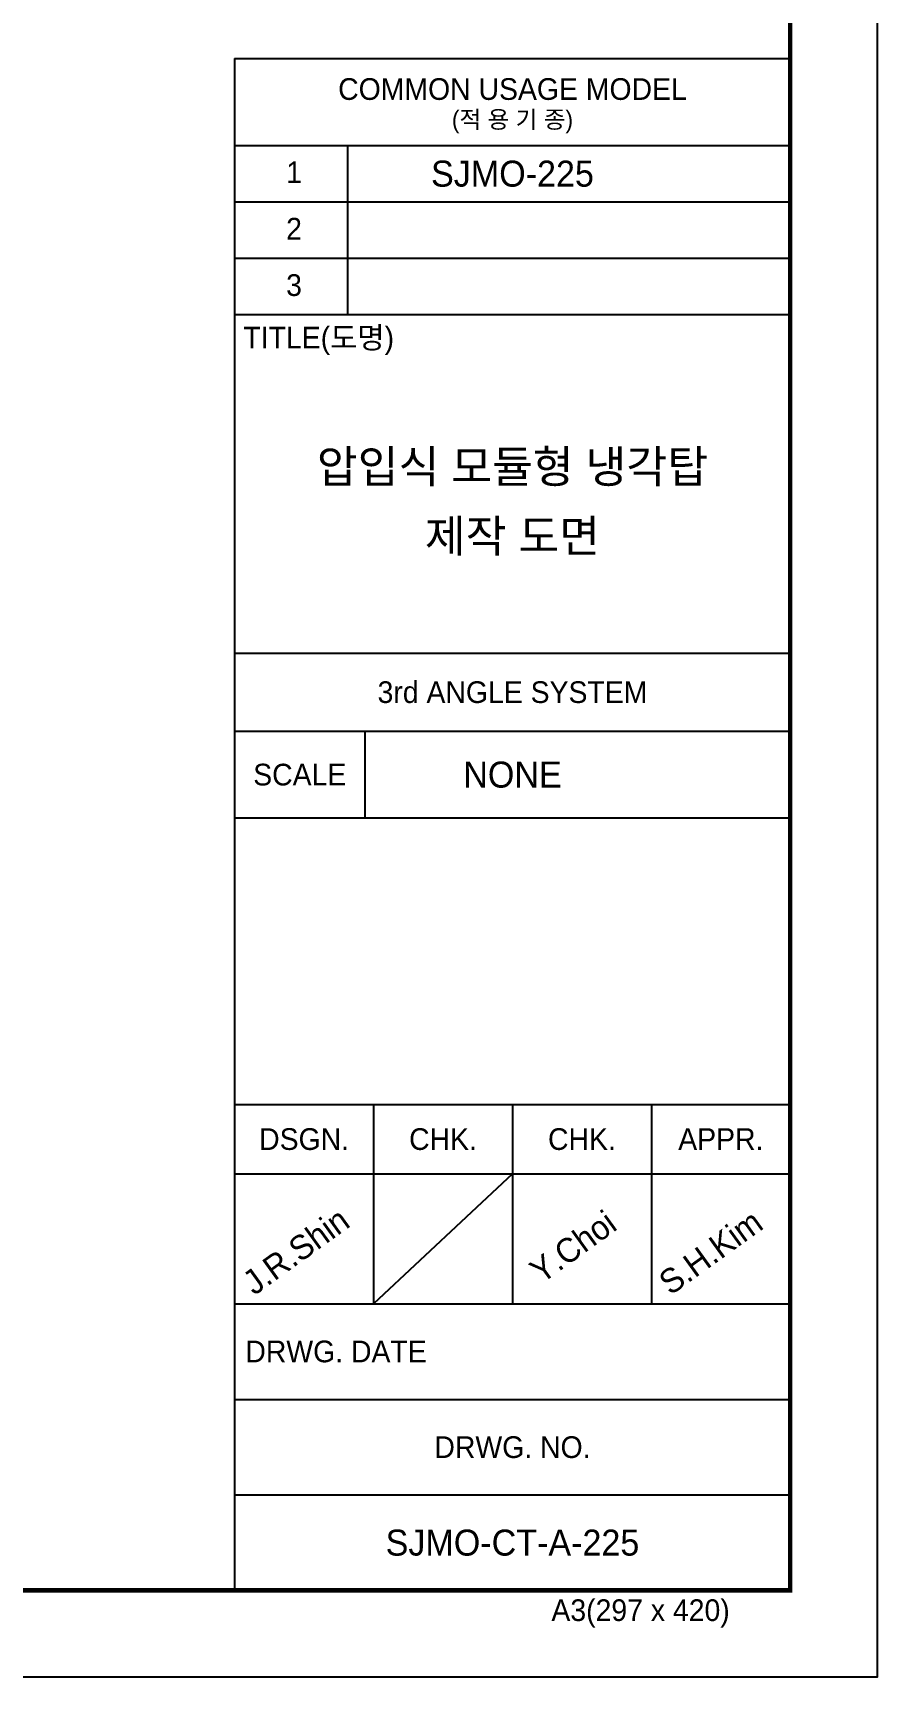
# Model space of a CAD drawing. Header units: millimetres. Extents: x -17070 to 45695, y -291348 to 34705.
# Drawn here: x 38887 to 45695, y 13910 to 27176 of the extents above; entities that cross this region are included whole.
import ezdxf
from ezdxf.enums import TextEntityAlignment as Align

# ---------------------------------------------------------------- set-up
doc = ezdxf.new("R2010")
doc.units = ezdxf.units.MM
doc.layers.add('냉각탑_form', color=1, linetype='Continuous')
doc.layers.add('냉각탑_text', color=3, linetype='Continuous')
doc.styles.add('돋움', font='Dotum.ttf')

msp = doc.modelspace()

# ---------------------------------------------------------------- linework, layer by layer
at = {"layer": 'Defpoints'}
msp.add_lwpolyline([(16288.1, 34704.6), (45695.3, 34704.6), (45695.3, 13909.5), (16288.1, 13909.5)], close=True, dxfattribs=at)
at = {"layer": '냉각탑_form'}
for p, q in [((40514, 26967.7), (40514, 14609.7)), ((40514, 26967.7), (44995.1, 26967.7)), ((40514, 26267.6), (44995.1, 26267.6)), ((41424.2, 26267.6), (41424.2, 24902.2)), ((40514, 25812.4), (44995.1, 25812.4)), ((40514, 25357.3), (44995.1, 25357.3)), ((40514, 24902.2), (44995.1, 24902.2)), ((40514, 22171.6), (44995.1, 22171.6)), ((40514, 21541.4), (44995.1, 21541.4)), ((41564.3, 21541.4), (41564.3, 20841.2)), ((40514, 20841.2), (44995.1, 20841.2)), ((40514, 18530.7), (44995.1, 18530.7)), ((41634.3, 18530.7), (41634.3, 16920.3)), ((42754.6, 18530.7), (42754.6, 16920.3)), ((43874.8, 18530.7), (43874.8, 16920.3)), ((40514, 17970.5), (44995.1, 17970.5)), ((42754.6, 17970.5), (41634.3, 16920.3)), ((40514, 16920.3), (44995.1, 16920.3)), ((40514, 16150.1), (44995.1, 16150.1)), ((40514, 15379.9), (44995.1, 15379.9))]:
    msp.add_line(p, q, dxfattribs=at)
at = {"layer": '냉각탑_form', "const_width": 35}
msp.add_lwpolyline([(16988.3, 34004.5), (16988.3, 14609.7), (44995.1, 14609.7), (44995.1, 34004.5)], close=True, dxfattribs=at)

# ---------------------------------------------------------------- texts
at = {"layer": '냉각탑_form', "style": '돋움'}
for s, height, p in [('COMMON USAGE MODEL', 175.043, (42754.6, 26722.6)), ('(적 용 기 종)', 140.03, (42754.6, 26477.6)), ('3rd ANGLE SYSTEM', 175.043, (42754.6, 21856.5)), ('SCALE', 175.04, (41039.1, 21191.3)), ('DSGN.', 175.04, (41074.1, 18250.6)), ('CHK.', 175.04, (42194.4, 18250.6)), ('CHK.', 175.04, (43314.7, 18250.6)), ('APPR.', 175.04, (44435, 18250.6)), ('DRWG. NO.', 175.04, (42754.6, 15765))]:
    msp.add_text(s, height=height, dxfattribs=at).set_placement(p, align=Align.MIDDLE_CENTER)
for s, height, p in [('1', 175, (40929.2, 25963.4)), ('2', 175, (40929.2, 25508.3)), ('3', 175, (40929.2, 25053.2)), ('TITLE(도명)', 175.04, (40584.4, 24629.4)), ('DRWG. DATE', 175.04, (40600.2, 16449.6)), ('A3(297 x 420)', 175.043, (43068.6, 14362.1))]:
    msp.add_text(s, height=height, dxfattribs=at).set_placement(p)
at = {"layer": '냉각탑_text', "style": '돋움'}
for s, height, p in [('SJMO-225', 210.05, (42754.6, 26040)), ('압입식 모듈형 냉각탑', 262.5, (42754.6, 23676.6)), ('제작 도면', 262.5, (42754.6, 23116.6)), ('NONE', 210.05, (42754.6, 21191.3)), ('SJMO-CT-A-225', 210.051, (42754.6, 14994.8))]:
    msp.add_text(s, height=height, dxfattribs=at).set_placement(p, align=Align.MIDDLE_CENTER)
for s, p in [('J.R.Shin', (40672.3, 16984.4)), ('Y.Choi', (42987.7, 17077.8)), ('S.H.Kim', (44028.9, 16984.4))]:
    msp.add_text(s, height=196.05, rotation=35.81856, dxfattribs=at).set_placement(p)

doc.saveas('drawing.dxf')
